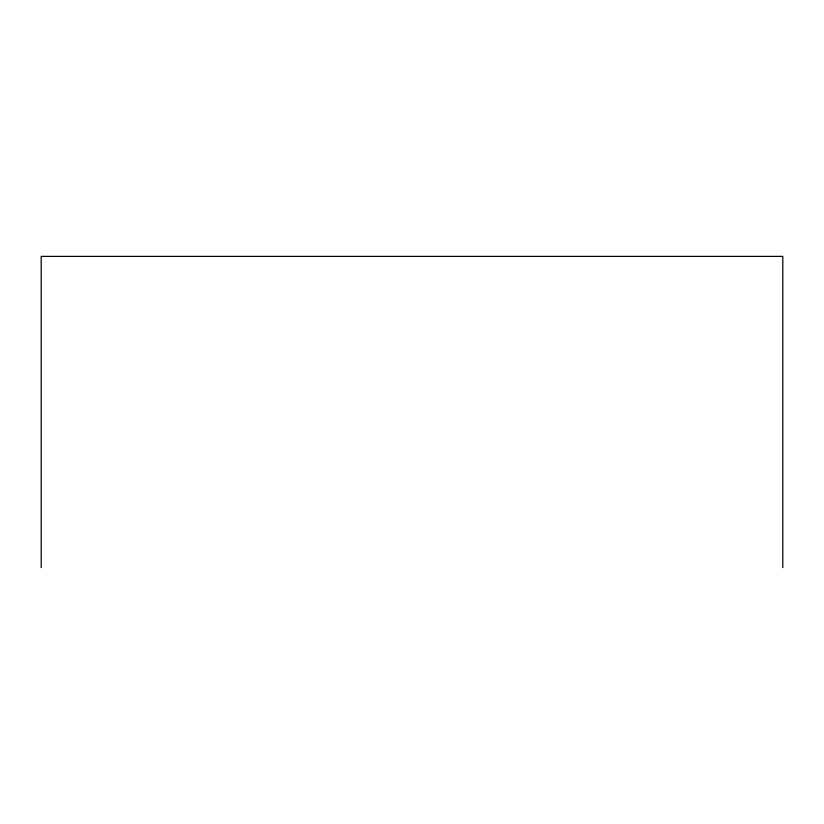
<?xml version="1.0" encoding="UTF-8"?>
<svg xmlns="http://www.w3.org/2000/svg" width="824" height="824" viewBox="0 0 824 824"><rect width="100%" height="100%" fill="white"/><g stroke="black" fill="none" stroke-linecap="round" stroke-linejoin="round"><path stroke-width="1.24" d="M782.8 567.612L782.8 256.388L41.2 256.388L41.2 567.612"/></g></svg>
